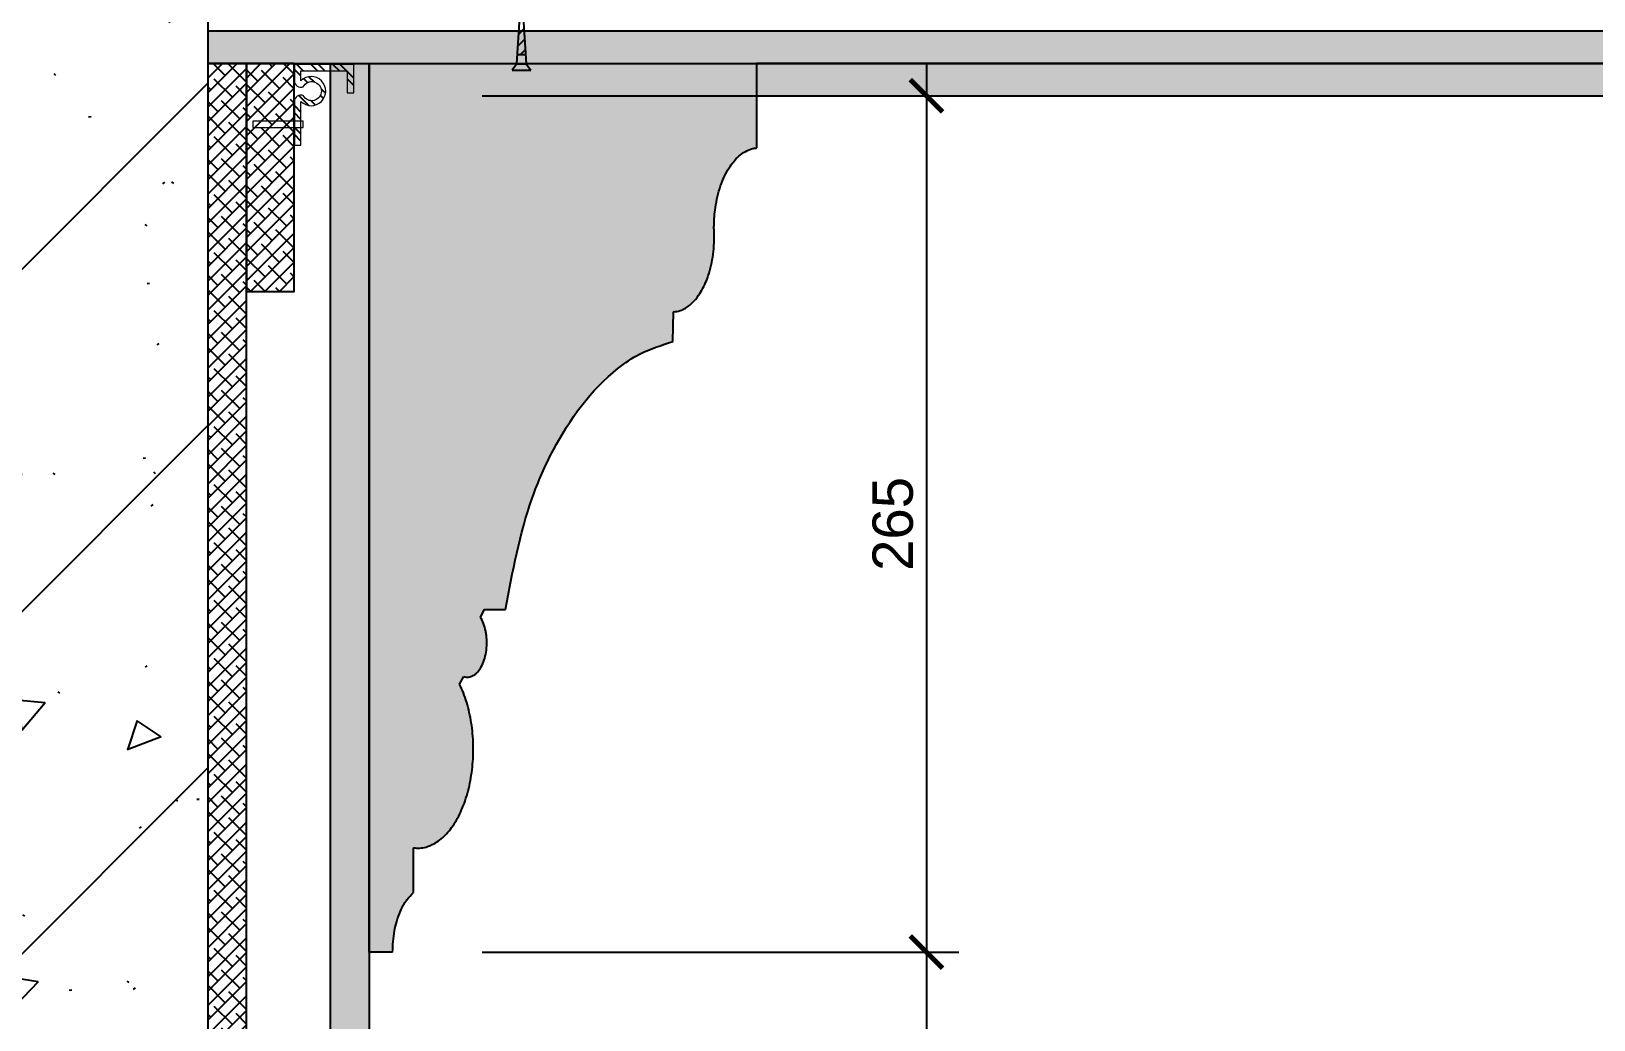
# Model space of a CAD drawing. Header units: millimetres. Extents: x -59920 to -20716, y 18887 to 47087.
# Drawn here: x -32517.9 to -32033.8, y 35277.1 to 35583.4 of the extents above; entities that cross this region are included whole.
import ezdxf

# ---------------------------------------------------------------- set-up
doc = ezdxf.new("R2010")
doc.units = ezdxf.units.MM
for name, color, linetype in [('DE-MT', 2, 'Continuous'), ('I-DETL-LW01', 1, 'Continuous'), ('I-DETL-LW02', 2, 'Continuous'), ('I-DETL-LW08', 8, 'Continuous'), ('I-DETL-LW251', 251, 'Continuous'), ('PE-尺寸标注', 44, 'Continuous'), ('WALL TYPE$0$HATCH', 8, 'Continuous'), ('WALL TYPE$0$I-SECT-LW03', 3, 'Continuous')]:
    doc.layers.add(name, color=color, linetype=linetype)
doc.styles.add('Arial', font='arial.ttf')
doc.dimstyles.new('WALL TYPE$0$Aec-Arch-M-5', dxfattribs={"dimscale": 5, "dimtxt": 2.5, "dimasz": 2, "dimexe": 2, "dimexo": 3, "dimgap": 0.8, "dimtad": 1, "dimdec": 0, "dimrnd": 1, "dimzin": 3, "dimdsep": 46, "dimtxsty": 'Arial', "dimblk": 'WALL TYPE$0$_ArchTick', "dimcen": 2.5, "dimdle": 2, "dimclrt": 256, "dimazin": 2, "dimtfac": 0.75, "dimtdec": 0, "dimtix": 1, "dimtmove": 2, "dimatfit": 2, "dimfxl": 5, "dimtolj": 1, "dimtzin": 0, "dimarcsym": 0})

# ---------------------------------------------------------------- blocks, each defined once
blk = doc.blocks.new('WALL TYPE$0$T4')
at = {"ltscale": 3}
h = blk.add_hatch(dxfattribs=at)
h.set_pattern_fill('ANSI31', color=256, scale=19.99987200081919, style=0)
h.set_pattern_definition([(45, (-55928.56468841998, -42382.02078535321), (-1.767755639330276, 1.767755639330276), [])])
h.paths.add_polyline_path([(0, 24.99984000102632), (-1.304339478314204, 4.999968000205626), (1.304339478314204, 4.999968000207441)])
for p, q in [((-1.499990400061276, 1.999987200080795), (0, 24.9998400010245)), ((0, 24.9998400010245), (1.499990400061504, 1.999987200080795)), ((-1.304339478315114, 4.999968000205626), (1.304339478300788, 4.999968000205626)), ((-1.499990400061276, 1.999987200080795), (-2.999980800122783, 0)), ((-1.499990400061276, 1.999987200080795), (1.499990400061504, 1.999987200080795)), ((1.499990400061504, 1.999987200080795), (2.999980800123011, 0))]:
    blk.add_line(p, q, dxfattribs=at)
blk.add_lwpolyline([(-2.999980800122783, 0), (2.999980800123011, 0)], dxfattribs=at)
blk = doc.blocks.new('*U22')
h = blk.add_hatch()
h.set_pattern_fill('0-钢筋混凝土001-DOM', color=250, scale=15, pattern_type=2)
h.set_pattern_definition([(45, (-100, -884.6381845826982), (-53.03300858899107, 53.03300858899107), []), (49.99999999999999, (-100, -884.6381845826982), (107.589027390113, -9.412820247389266), [11.25, -123.75]), (355, (-100, -884.6381845826982), (-20.81270004195, 112.8288200550018), [9, -99]), (100.4514, (-91.034248, -885.422585582698), (86.77640725710323, 103.415931309143), [9.5610285, -105.1713168]), (46.18420000000001, (-100, -854.6381845826982), (160.0861572938467, -24.82785214935271), [16.875, -185.625]), (96.6356, (-86.65948825, -856.707180632698), (140.1994058323055, 146.1176806350663), [14.3415432, -157.75695]), (351.1842, (-100, -854.6381845826982), (140.1992917700441, 146.1177901387987), [13.5, -148.5]), (21, (-85, -862.1381845826982), (89.53605781776925, -60.39283359980082), [11.25, -123.75]), (326.0000000000001, (-85, -862.1381845826982), (36.49729978823726, 108.772506757028), [9, -99]), (71.4514, (-77.53866504999999, -867.1709254826983), (126.0333942872235, 48.37957450649286), [9.5610285, -105.1713168]), (37.50000000000001, (-100, -884.6381845826982), (1.8239782975936, 49.93407807469672), [0.75, -97.8, 0.75, -100.5, 0.75, -99.375]), (7.499999999999999, (-100, -884.6381845826982), (39.46043061632229, 59.16175678235403), [0.75, -57.3, 0.75, -95.55, 0.75, -37.875]), (327.5, (-133.45, -884.6381845826982), (80.07336542586135, -3.383230760156963), [0.75, -37.5, 0.75, -117, 0.75, -155.25]), (317.5, (-148.45, -884.6381845826982), (87.47792540135794, 15.01574734984766), [0.75, -48.75, 0.75, -77.69999999999999, 0.75, -110.25])])
h.paths.add_polyline_path([(12030.38563113172, -7843.882921062148), (12330.38563113172, -7843.882921062148), (12330.38563113172, -9344.244736480206), (12030.38563113172, -9344.244736480206)])
blk.add_lwpolyline([(12030.38563113172, -7843.882921062148), (12330.38563113172, -7843.882921062148), (12330.38563113172, -9344.244736480206), (12030.38563113172, -9344.244736480206)], close=True)
blk = doc.blocks.new('海龙_1215173755')
at = {"layer": 'WALL TYPE$0$HATCH', "ltscale": 2}
h = blk.add_hatch(dxfattribs=at)
h.set_pattern_fill('ANSI32', color=256, scale=0.5)
h.set_pattern_definition([(45, (-39299.69784487303, -12402.66931678472), (-3.367596045400933, 3.367596045400933), []), (45, (-39297.45277987303, -12402.66931678472), (-3.367596045400933, 3.367596045400933), [])])
edge = h.paths.add_edge_path()
edge.add_line((2.291405648800719, -7.1853693941448), (2.291405648895307, 11.2586301537176))
edge.add_line((2.291405648895307, 11.2586301537176), (-2.766336400527507, 11.2586301537176))
edge.add_arc((-2.766336402286313, 9.258630153718839), 1.999999999998765, 89.99999994961394, 201.2138913290534)
edge.add_arc((-5.973488088030813, 5.890560184772322), 2.965716505140973, -243.08079552205038, 63.080795825394205, ccw=False)
edge.add_arc((-9.180639785015451, 9.258630153719412), 1.999999999998192, 338.7861084524729, 450.0000000000145)
edge.add_line((-9.180639785015956, 11.2586301537176), (-22.73189232477307, 11.2586301537176))
edge.add_line((-22.73189232477307, 11.2586301537176), (-22.73189232477307, 9.258630153717604))
edge.add_line((-22.73189232477307, 9.258630153717604), (-9.180639785015956, 9.258630153717604))
edge.add_arc((-5.973488092764455, 6.085253332828891), 4.511778188748358, 135.3032882784527, 404.6967117215473)
edge.add_line((-2.766336400512955, 9.258630153717604), (0.2914056488953065, 9.258630153717604))
edge.add_line((0.2914056488953065, 9.258630153717604), (0.2914056488007191, -3.505607322171272))
edge.add_line((0.2914056488007191, -3.505607322171272), (0.2914056488007191, -5.106938799261115))
edge.add_line((0.2914056488007191, -5.106938799261115), (-6.499315307970392, -5.10693879925384))
edge.add_line((-6.499315307970392, -5.10693879925384), (-6.499315307970392, -7.1853693941448))
edge.add_line((-6.499315307970392, -7.1853693941448), (2.291405648800719, -7.1853693941448))
at = {"color": 1, "linetype": 'Continuous', "lineweight": 15, "elevation": 7.839925138837386}
blk.add_lwpolyline([(-17.26337170643092, 24.12776406589728), (-17.26337170643092, 8.526522878431933), (-15.24067591447965, 8.526522878431933), (-15.24067591447965, 24.12776406589728)], close=True, dxfattribs=at)
at = {"color": 1, "linetype": 'Continuous', "lineweight": 15}
blk.add_lwpolyline([(2.291405648800719, -7.1853693941448), (2.291405648895307, 11.2586301537176), (-2.766336400527507, 11.2586301537176, 0.5273176530246371), (-4.630808598572912, 8.534928952069095, -4.178275816144416), (-7.31616759148892, 8.534928944960484, 0.5273176539620763), (-9.180639785015956, 11.2586301537176), (-22.73189232477307, 11.2586301537176), (-22.73189232477307, 9.258630153717604), (-9.180639785015956, 9.258630153717604, 2.396255539831327), (-2.766336400512955, 9.258630153717604), (0.2914056488953065, 9.258630153717604), (0.2914056488007191, -3.505607322171272), (0.2914056488007191, -5.106938799261115), (-6.499315307970392, -5.10693879925384), (-6.499315307970392, -7.1853693941448)], format="xyb", close=True, dxfattribs=at)
blk = doc.blocks.new('WALL TYPE$0$_ArchTick')
at = {"color": 0, "linetype": 'ByBlock', "const_width": 0.15}
blk.add_lwpolyline([(-0.5, -0.5), (0.5, 0.5)], dxfattribs=at)
blk = doc.blocks.new('*D99')
at = {"layer": 'DE-MT', "color": 0, "lineweight": -2, "transparency": 16777216}
for p, q in [((-32240.5688840024, 35308.06342534167), (-32240.5688840024, 35088.06342534166)), ((-32378.19002151104, 35298.06342534167), (-32230.5688840024, 35298.06342534167)), ((-32378.19000034612, 35098.06342534166), (-32230.5688840024, 35098.06342534166))]:
    blk.add_line(p, q, dxfattribs=at)
at = {"layer": 'Defpoints', "color": 0, "transparency": 16777216}
for p in [(-32393.19002151104, 35298.06342534167), (-32393.19000034612, 35098.06342534166), (-32240.5688840024, 35098.06342534166)]:
    blk.add_point(p, dxfattribs=at)
at = {"layer": 'DE-MT', "color": 0, "lineweight": -2, "transparency": 16777216, "xscale": 10, "yscale": 10, "zscale": 10}
for p, rotation in [((-32240.5688840024, 35298.06342534167), 90), ((-32240.5688840024, 35098.06342534166), 270)]:
    blk.add_blockref('WALL TYPE$0$_ArchTick', p, dxfattribs=dict(at, rotation=rotation))
at = {"layer": 'DE-MT', "transparency": 16777216, "insert": (-32250.9510463489, 35198.06342534166), "char_height": 12.5, "attachment_point": 5, "rotation": 90, "style": 'Arial'}
blk.add_mtext('\\A1;200', dxfattribs=at)
blk = doc.blocks.new('*D98')
at = {"layer": 'DE-MT', "color": 0, "lineweight": -2, "transparency": 16777216}
for p, q in [((-32240.56888400244, 35573.42524075935), (-32240.56888400244, 35288.06342534167)), ((-32378.19004959286, 35563.42524075935), (-32230.56888400244, 35563.42524075935)), ((-32378.19002151104, 35298.06342534167), (-32230.56888400244, 35298.06342534167))]:
    blk.add_line(p, q, dxfattribs=at)
at = {"layer": 'Defpoints', "color": 0, "transparency": 16777216}
for p in [(-32393.19004959286, 35563.42524075935), (-32393.19002151104, 35298.06342534167), (-32240.56888400244, 35298.06342534167)]:
    blk.add_point(p, dxfattribs=at)
at = {"layer": 'DE-MT', "color": 0, "lineweight": -2, "transparency": 16777216, "xscale": 10, "yscale": 10, "zscale": 10}
for p, rotation in [((-32240.56888400244, 35563.42524075935), 90), ((-32240.56888400244, 35298.06342534167), 270)]:
    blk.add_blockref('WALL TYPE$0$_ArchTick', p, dxfattribs=dict(at, rotation=rotation))
at = {"layer": 'DE-MT', "transparency": 16777216, "insert": (-32250.95104634895, 35430.74433305051), "char_height": 12.5, "attachment_point": 5, "rotation": 90, "style": 'Arial'}
blk.add_mtext('\\A1;265', dxfattribs=at)

msp = doc.modelspace()

# ---------------------------------------------------------------- hatches: boundary and pattern name
at = {"layer": 'I-DETL-LW251'}
h = msp.add_hatch(dxfattribs=at)
h.set_pattern_fill('AR-SAND', color=250, scale=0.05, angle=180, style=0)
h.set_pattern_definition([(217.5, (-19832.59319482467, 53624.11422566521), (0.08000156479920198, -2.447066186646712), [0, -1.9304, 0, -2.159, 0, -2.06375]), (187.5, (-19832.59319482467, 53624.11422566521), (-2.247616415690014, -3.584125502841771), [0, -1.0414, 0, -1.7399, 0, -0.6667500000000001]), (147.5, (-19831.03109482463, 53624.11422566521), (-3.95496185120729, -0.007185923392728327), [0, -0.635, 0, -2.286, 0, -2.9845]), (137.5, (-19831.03109482463, 53624.11422566521), (-3.817782262361486, -1.114646616286081), [0, -0.3175, 0, -1.4986, 0, -1.7145])])
h.paths.add_polyline_path([(-32463.19000034613, 35573.42524075934), (-31546.74370443905, 35573.42524075934), (-31546.74370443905, 35583.42524075934), (-32463.19000034613, 35583.42524075934)])
h = msp.add_hatch(dxfattribs=at)
h.set_pattern_fill('ANSI38', color=250)
h.set_pattern_definition([(45, (-66890.40005939314, 24746.29090926517), (-2.245064030267288, 2.245064030267288), []), (135, (-66890.40005939314, 24746.29090926517), (-6.735192090801864, 2.245064030267289), [7.9375, -4.7625])])
h.paths.add_polyline_path([(-32463.24863046358, 35078.06342534162), (-32451.24863046358, 35078.06342534162), (-32451.24863046358, 35573.42524075939), (-32463.24863046358, 35573.42524075939)])
h = msp.add_hatch(dxfattribs=at)
h.set_pattern_fill('ANSI38', color=250)
h.set_pattern_definition([(45, (-29899.61293027771, 36041.64075205257), (-2.245064030267288, 2.245064030267288), []), (135, (-29899.61293027771, 36041.64075205257), (-6.735192090801864, 2.245064030267289), [7.9375, -4.7625])])
h.paths.add_polyline_path([(-32451.24863046358, 35502.80035732656), (-32436.44863046356, 35502.80035732656), (-32436.44863051086, 35573.42524075939), (-32451.24863051088, 35573.42524075939)])
h = msp.add_hatch(dxfattribs=at)
h.set_pattern_fill('AR-SAND', color=250, scale=0.05, angle=180, style=0)
h.set_pattern_definition([(217.5, (-31268.64519295472, 35298.06342534156), (0.08000156479920198, -2.447066186646712), [0, -1.9304, 0, -2.159, 0, -2.06375]), (187.5, (-31268.64519295472, 35298.06342534156), (-2.247616415690014, -3.584125502841771), [0, -1.0414, 0, -1.7399, 0, -0.6667500000000001]), (147.5, (-31267.08309295471, 35298.06342534156), (-3.95496185120729, -0.007185923392728327), [0, -0.635, 0, -2.286, 0, -2.9845]), (137.5, (-31267.08309295471, 35298.06342534156), (-3.817782262361486, -1.114646616286081), [0, -0.3175, 0, -1.4986, 0, -1.7145])])
edge = h.paths.add_edge_path()
edge.add_spline(control_points=[(-32370.97908280217, 35404.20850551264), (-32368.82205278185, 35415.92937949521), (-32365.67876060429, 35433.0094067349), (-32354.38994437605, 35458.71086206975), (-32342.97949395495, 35474.47566495051), (-32328.75526807294, 35484.23886125426), (-32322.6683463259, 35486.15832969823), (-32319.11970799536, 35487.27736811822)], knot_values=[0, 0, 0, 0, 35.54875829096002, 51.80277177705155, 84.10024076071049, 92.03316544909005, 103.1237633069603, 103.1237633069603, 103.1237633069603, 103.1237633069603], degree=3, periodic=0)
edge.add_line((-32319.11970799536, 35487.27736811823), (-32318.90339940242, 35496.52466727811))
edge.add_spline(control_points=[(-32318.90339940242, 35496.52466727809), (-32318.56827231639, 35496.54552681222), (-32317.56435909698, 35496.60801403849), (-32315.52835161184, 35497.27621152208), (-32313.19831616615, 35499.01080896654), (-32310.70018892418, 35502.03259297415), (-32308.36225546669, 35506.53004958367), (-32307.03599403493, 35511.50615317907), (-32306.42061788062, 35516.06491104608), (-32306.36779105235, 35518.43543799958), (-32306.34114358985, 35519.63120405725)], knot_values=[0, 0, 0, 0, 1.005797687430684, 3.012987122065482, 6.320653469121037, 9.569337691499998, 14.71625807302886, 21.38916479929749, 24.91162020480796, 28.49705842349395, 28.49705842349395, 28.49705842349395, 28.49705842349395], degree=3, periodic=0)
edge.add_spline(control_points=[(-32306.34114359017, 35519.63120403989), (-32306.3579939435, 35520.23269832274), (-32306.39212562185, 35521.45107095806), (-32306.41719094719, 35524.49603324549), (-32306.12483114764, 35528.12319585797), (-32305.35413857931, 35532.20602398468), (-32304.41206392748, 35535.47681113212), (-32303.20952398007, 35538.46565558715), (-32301.56726162514, 35541.48378895994), (-32299.60211032417, 35544.00194432901), (-32297.33955662412, 35545.85070486135), (-32295.62768999758, 35546.71949138523), (-32294.23727010001, 35547.13762454085), (-32293.53724665107, 35547.22805630793), (-32293.19002059195, 35547.27291232831)], knot_values=[0, 0, 0, 0, 1.805164187364133, 3.656498009850719, 9.134387326404472, 12.68477952994655, 16.10763512385317, 19.32932076529856, 22.32905542473078, 26.39776309752668, 28.81586421227803, 31.04091169858955, 32.1065293818564, 33.15531896856501, 33.15531896856501, 33.15531896856501, 33.15531896856501], degree=3, periodic=0)
edge.add_line((-32293.19002059195, 35547.27291232831), (-32293.19002059195, 35563.42524075926))
edge.add_line((-32293.19002059195, 35563.42524075927), (-32293.19002059195, 35573.42524075935))
edge.add_line((-32293.19002059195, 35573.42524075934), (-32413.13137022869, 35573.42524075934))
edge.add_line((-32413.13137022872, 35573.42524075934), (-32413.13137022872, 35298.06342534157))
edge.add_line((-32413.13137022872, 35298.06342534158), (-32405.98347690536, 35298.06342534156))
edge.add_spline(control_points=[(-32405.98347690533, 35298.06342534165), (-32405.8842130696, 35300.27262433899), (-32405.74017883101, 35303.47822578689), (-32404.73022342505, 35307.71149292405), (-32403.55003722702, 35310.96256213379), (-32401.90786785292, 35314.1080189356), (-32400.23352425042, 35315.78778197241), (-32399.50056707094, 35316.52311155219)], knot_values=[0, 0, 0, 0, 6.613933581546652, 9.596978402919163, 13.01054134357893, 16.99368351428389, 20.09493139674192, 20.09493139674192, 20.09493139674192, 20.09493139674192], degree=3, periodic=0)
edge.add_line((-32399.50056707094, 35316.52311155219), (-32399.50056707094, 35330.36805168615))
edge.add_spline(control_points=[(-32399.50056707094, 35330.36805168615), (-32398.84849413941, 35330.31886369047), (-32397.54343691305, 35330.220418952), (-32394.88240786499, 35330.70097914212), (-32391.6015420238, 35332.33169325347), (-32388.84510729564, 35335.03886665532), (-32386.29190382129, 35338.5642920026), (-32384.56311795718, 35341.98836798778), (-32383.20087524009, 35345.74455689485), (-32382.34302506415, 35348.81251838329), (-32381.68177274449, 35352.03556617761), (-32381.22437929368, 35355.38580215686), (-32380.89966586675, 35359.9621469798), (-32381.01026503771, 35364.56082475086), (-32381.55462886288, 35369.06498611269), (-32382.16541672646, 35372.31393112941), (-32382.98123484515, 35375.42352432213), (-32383.97330494766, 35378.3750003829), (-32384.82262405354, 35380.22659233105), (-32385.23909251468, 35381.13453098921)], knot_values=[0, 0, 0, 0, 1.954924231882732, 3.912580744405369, 8.036047440547579, 12.7274626076271, 15.35457212881558, 21.08290213863103, 24.1500896343194, 27.3369119777311, 30.62970443786154, 34.01357940902173, 37.47296636157311, 44.38635765641935, 47.76859707631586, 51.07699157893681, 54.29500347734505, 57.40774181746036, 60.40267173698236, 60.40267173698236, 60.40267173698236, 60.40267173698236], degree=3, periodic=0)
edge.add_line((-32385.23909251465, 35381.13453098916), (-32383.94294994135, 35383.44069858316))
edge.add_spline(control_points=[(-32383.94294994138, 35383.44069858316), (-32383.69680484576, 35383.37265575983), (-32383.20634619941, 35383.23707641407), (-32382.44516719566, 35383.24703861379), (-32381.6994345834, 35383.40684681255), (-32380.97903944485, 35383.73138176321), (-32380.28427767698, 35384.21086134187), (-32379.37285728846, 35385.08402705792), (-32378.38742262844, 35386.54058424481), (-32377.51737485471, 35388.64408697047), (-32376.95425202113, 35391.05315092589), (-32376.73182739885, 35393.63645857143), (-32376.84169585266, 35395.82761370257), (-32377.1795858953, 35397.92100167532), (-32377.6793754301, 35399.85884909397), (-32378.40863200001, 35401.24040892), (-32378.75740308571, 35401.90114773314)], knot_values=[0, 0, 0, 0, 0.7628870215414296, 1.520097465167238, 2.255824035914504, 3.038393581717294, 3.873486097735138, 4.776803693966198, 6.811338533123523, 9.092137557098813, 11.57368654413593, 14.20370478141931, 16.84790469125643, 18.12869866112017, 20.56713988394709, 22.80233104889213, 22.80233104889213, 22.80233104889213, 22.80233104889213], degree=3, periodic=0)
edge.add_line((-32378.75740308568, 35401.90114773311), (-32377.46052809054, 35404.20850551256))
edge.add_line((-32377.46052809054, 35404.20850551256), (-32370.97908280217, 35404.20850551256))
h = msp.add_hatch(dxfattribs=at)
h.set_pattern_fill('AR-SAND', color=250, scale=0.05, angle=180, style=0)
h.set_pattern_definition([(217.5, (-19832.59319482467, 53614.11422566521), (0.08000156479920198, -2.447066186646712), [0, -1.9304, 0, -2.159, 0, -2.06375]), (187.5, (-19832.59319482467, 53614.11422566521), (-2.247616415690014, -3.584125502841771), [0, -1.0414, 0, -1.7399, 0, -0.6667500000000001]), (147.5, (-19831.03109482463, 53614.11422566521), (-3.95496185120729, -0.007185923392728327), [0, -0.635, 0, -2.286, 0, -2.9845]), (137.5, (-19831.03109482463, 53614.11422566521), (-3.817782262361486, -1.114646616286081), [0, -0.3175, 0, -1.4986, 0, -1.7145])])
h.paths.add_polyline_path([(-32293.19002059195, 35563.42524075934), (-31546.74370443905, 35563.42524075934), (-31546.74370443905, 35573.42524075934), (-32293.19002059195, 35573.42524075934)])
at = {"layer": 'PE-尺寸标注'}
h = msp.add_hatch(dxfattribs=at)
h.set_pattern_fill('木纹面1', color=250, scale=5, style=0, pattern_type=2)
h.set_pattern_definition([(63.43494882, (-66666.84895930359, 24593.48404980782), (19.9999999776412, -1.019972994953378e-09), [4.621368349999977, -17.73931139999991]), (40.60129465000001, (-66680.00599865359, 24610.77801605782), (19.99999998960277, 1.801355620223433e-08), [4.1580665, -88.037378]), (40.60129465000001, (-66670.00599865359, 24630.77801605782), (19.99999998960277, 1.801355620223433e-08), [4.1580665, -88.037378]), (40.60129465000001, (-66660.00599865359, 24650.77801605782), (19.99999995163994, -1.452601372520235e-08), [4.1580665, -88.037378]), (63.43494882, (-66676.99639530359, 24590.68917780782), (19.9999999776412, -1.019972994953378e-09), [4.237007799999977, -18.12367194999991]), (50.19442891000001, (-66675.1015478036, 24594.47887280782), (20.00000001048198, 7.906986176919872e-10), [2.240490499999988, -75.86200599999962]), (50.19442891000001, (-66665.1015478036, 24614.47887280782), (20.00000001048198, 7.906986176919872e-10), [2.240490499999988, -75.86200599999962]), (50.19442891000001, (-66655.1015478036, 24634.47887280782), (20.00000001048198, 7.906986176919872e-10), [2.240490499999988, -75.86200599999962]), (21.80140949, (-66673.66722075359, 24596.20006530782), (19.99999999207265, -2.658084197193489e-08), [2.86871215, -50.9829359]), (33.69006753, (-66671.0036883536, 24597.26547825782), (20.00000002516126, -1.246418634970325e-08), [2.521813, -33.53369975]), (63.43494880000001, (-66668.9054131036, 24598.66432840782), (19.9999999776412, -8.001289630854558e-09), [3.3552885, -19.0053909]), (45, (-66667.40488230358, 24601.66539000782), (19.99999996643937, 0), [2.7178182, -53.8507243]), (45, (-66657.40488230358, 24621.66539000782), (19.99999996643937, 0), [2.7178182, -53.8507243]), (21.80140949, (-66665.4830946536, 24603.58717765782), (19.99999999207265, -2.658084197193489e-08), [2.19237, -51.65927799999999]), (63.43494880000001, (-66683.47747575359, 24590.22701695782), (19.9999999776412, -8.001289630854558e-09), [7.1895999, -15.1710799]), (50.19442891000001, (-66680.2621889036, 24596.65759060782), (20.00000001048198, 7.906986176919872e-10), [4.573561999999977, -73.52893489999963]), (50.19442891000001, (-66670.2621889036, 24616.65759060782), (20.00000001048198, 7.906986176919872e-10), [4.573561999999977, -73.52893489999963]), (50.19442891000001, (-66660.2621889036, 24636.65759060782), (20.00000001048198, 7.906986176919872e-10), [4.573561999999977, -73.52893489999963]), (33.69006753, (-66677.3342659536, 24600.17109815782), (20.00000002516126, -1.246418634970325e-08), [2.2405595, -33.8149534]), (15.94539589999999, (-66675.4700079036, 24601.41393685782), (19.99999999510854, -1.449476086934354e-06), [3.5624845, -69.23861445]), (33.69006753, (-66672.04459380358, 24602.39262655782), (20.00000002516126, -1.246418634970325e-08), [4.0929665, -31.9625462]), (50.19442891000001, (-66668.63903980359, 24604.66299590782), (20.00000001048198, 7.906986176919872e-10), [5.197337999999977, -72.90515899999963]), (50.19442891000001, (-66658.63903980359, 24624.66299590782), (20.00000001048198, 7.906986176919872e-10), [5.197337999999977, -72.90515899999963]), (50.1944289, (-66648.63903980359, 24644.66299590782), (20.00000001048198, -2.699959145147091e-09), [5.197338, -72.905159]), (21.80140949, (-66665.3117799536, 24608.65570365782), (19.99999999207265, -2.658084197193489e-08), [5.7145015, -48.137147]), (50.19442891000001, (-66684.78222055359, 24597.61752730782), (20.00000001048198, 7.906986176919872e-10), [5.214066749999978, -72.88842999999962]), (50.19442891000001, (-66674.78222055359, 24617.61752730782), (20.00000001048198, 7.906986176919872e-10), [5.214066749999978, -72.88842999999962]), (50.19442891000001, (-66664.78222055359, 24637.61752730782), (20.00000001048198, 7.906986176919872e-10), [5.214066749999978, -72.88842999999962]), (33.69006753, (-66681.4442563536, 24601.62308430782), (20.00000002516126, -1.246418634970325e-08), [4.838075, -31.21743775]), (26.56505118, (-66677.41873465359, 24604.30676550782), (19.9999999776412, 1.019975215399427e-09), [7.98596, -81.456759]), (26.56505118, (-66667.41873465359, 24624.30676550782), (19.9999999776412, 1.019975215399427e-09), [7.98596, -81.456759]), (40.60129465000001, (-66670.2758535536, 24607.87821380782), (19.99999998960277, 1.801355620223433e-08), [4.319301400000001, -87.87614315]), (40.60129465000001, (-66660.2758535536, 24627.87821380782), (19.99999998960277, 1.801355620223433e-08), [4.319301400000001, -87.87614315]), (40.60129465000001, (-66650.2758555536, 24647.87821380782), (19.99999998960277, 1.801355620223433e-08), [4.319301400000001, -87.87614315]), (33.69006753, (-66683.44753105359, 24604.40140285782), (20.00000002516126, -1.246418634970325e-08), [2.73579165, -33.31972211]), (26.56505119999999, (-66681.17121480359, 24605.91894700782), (19.9999999776412, 8.001289630854558e-09), [7.1580762, -82.28464299999999]), (26.56505119999999, (-66671.17121480359, 24625.91894700782), (20.00000002236256, -8.144142804589194e-08), [7.1580762, -82.28464299999999]), (40.60129465000001, (-66674.76883680359, 24609.12013580782), (19.99999998960277, 1.801355620223433e-08), [1.700823, -90.49462155]), (40.60129465000001, (-66664.76883680359, 24629.12013580782), (19.99999998960277, 1.801355620223433e-08), [1.700823, -90.49462155]), (40.60129465000001, (-66654.76883705359, 24649.12013580782), (19.99999998960277, 1.801355620223433e-08), [1.700823, -90.49462155])])
h.paths.add_polyline_path([(-32425.19000034611, 35573.42521684998), (-32413.19000034611, 35573.42524075934), (-32413.19000034611, 35098.06342534165), (-32417.64248848893, 35098.06342534165), (-32417.64248848893, 35107.25621632829), (-32420.44520400991, 35107.25621632829), (-32420.44520400988, 35100.64533512911), (-32425.1900003459, 35100.64612847343)])

# ---------------------------------------------------------------- linework, layer by layer
at = {"layer": 'I-DETL-LW01', "elevation": -0.4748328055726594}
for points in [[(-32463.24863046358, 35078.06342534162), (-32451.24863046358, 35078.06342534162), (-32451.24863046358, 35573.42524075939), (-32463.24863046358, 35573.42524075939)], [(-32451.24863046358, 35502.80035732656), (-32436.44863046356, 35502.80035732656), (-32436.44863051086, 35573.42524075939), (-32451.24863051088, 35573.42524075939)]]:
    msp.add_lwpolyline(points, close=True, dxfattribs=at)
at = {"layer": 'I-DETL-LW02'}
for points in [[(-32463.19000034613, 35573.42524075934), (-31546.74370443905, 35573.42524075934), (-31546.74370443905, 35583.42524075934), (-32463.19000034613, 35583.42524075934)], [(-32425.19000034611, 35573.42521684998), (-32413.19000034611, 35573.42524075934), (-32413.19000034611, 35098.06342534165), (-32417.64248848893, 35098.06342534165), (-32417.64248848893, 35107.25621632829), (-32420.44520400991, 35107.25621632829), (-32420.44520400988, 35100.64533512911), (-32425.1900003459, 35100.64612847343)], [(-32293.19002059195, 35563.42524075934), (-31546.74370443905, 35563.42524075934), (-31546.74370443905, 35573.42524075934), (-32293.19002059195, 35573.42524075934)]]:
    msp.add_lwpolyline(points, close=True, dxfattribs=at)
for points in [[(-32405.98347720303, 35298.06342534165), (-32413.19000034611, 35298.06342534165), (-32413.19000034611, 35573.42524075934), (-32293.19002059195, 35573.42524075934), (-32293.19002059195, 35547.27291232831, -0.4174311976727485)], [(-32385.23909251468, 35381.13453098921), (-32383.94294994138, 35383.44069858316, -3.820270691278139)]]:
    msp.add_lwpolyline(points, format="xyb", dxfattribs=at)
for points in [[(-32319.11970799536, 35487.27736811822), (-32318.90339940242, 35496.52466727809)], [(-32378.75740308571, 35401.90114773315), (-32377.46052809054, 35404.20850551264), (-32370.97908280217, 35404.20850551264)], [(-32399.50056707094, 35316.52311155217), (-32399.50056707094, 35330.36805168615)]]:
    msp.add_lwpolyline(points, dxfattribs=at)
for points in [[(-32306.34114359017, 35519.63120403989), (-32306.38582132405, 35521.43581525658), (-32306.39338968339, 35523.28713360906), (-32305.9566221069, 35528.74758280748), (-32305.29109476562, 35532.23504006988), (-32304.33655121204, 35535.52210365627), (-32303.12361430496, 35538.50673804455), (-32301.67732524785, 35541.13478979257), (-32299.12605572611, 35544.30423863333), (-32297.23884870188, 35545.81607944799), (-32295.24910261555, 35546.81194431243), (-32294.22615340061, 35547.11046726054), (-32293.19002059195, 35547.27291232831)], [(-32318.90339940242, 35496.52466727809), (-32317.90173682742, 35496.61577750725), (-32315.98518652268, 35497.21213675797), (-32313.28010840775, 35499.11560965127), (-32311.17866798589, 35501.59308766936), (-32308.75300881523, 35506.13257739857), (-32306.94617036587, 35512.55620713536), (-32306.48840669167, 35516.04879135087), (-32306.34114358985, 35519.63120405725)], [(-32370.97908280217, 35404.20850551264), (-32362.71370197358, 35438.78302930962), (-32356.17463949794, 35453.66367500614), (-32336.10901230937, 35478.97171934544), (-32329.48884858174, 35483.3426147149), (-32319.11970799536, 35487.27736811822)], [(-32383.94294994138, 35383.44069858316), (-32383.19885629255, 35383.27240939921), (-32382.44164584894, 35383.27240939921), (-32381.72249096527, 35383.42768283615), (-32381.00667065545, 35383.74393649706), (-32380.31672925176, 35384.21442599727), (-32379.66077033768, 35384.8354739686), (-32378.49226636795, 35386.50098604735), (-32377.59968824626, 35388.59987825145), (-32377.02278395154, 35391.01343720242), (-32376.79182692114, 35393.63329498073), (-32376.92927809252, 35396.27391997089), (-32377.13171759088, 35397.53861418007), (-32377.78816480807, 35399.88703336076), (-32378.75740308571, 35401.90114773314)], [(-32399.50056707094, 35330.36805168615), (-32397.54670965634, 35330.30347649107), (-32395.61633682207, 35330.6291753424), (-32391.89729561488, 35332.4101049012), (-32388.48376842783, 35335.62836660795), (-32386.93542857649, 35337.75071157076), (-32384.30086009629, 35342.83724414457), (-32383.25032299085, 35345.71891222465), (-32382.3883094136, 35348.78693589488), (-32381.72346752777, 35352.0119114688), (-32381.26379768932, 35355.36442000123), (-32381.01770393812, 35358.81504254696), (-32381.18709057666, 35365.72635843921), (-32381.59456127827, 35369.08396340716), (-32382.20955151031, 35372.33469581685), (-32383.02571361666, 35375.44748877407), (-32384.03767650353, 35378.39113805509), (-32385.23909251468, 35381.13453098921)], [(-32405.98347690533, 35298.06342534165), (-32405.40026707368, 35304.65159532377), (-32404.71345767649, 35307.5544989147), (-32403.54748920444, 35310.76275848526), (-32401.59094622618, 35314.23224852361), (-32399.50056707094, 35316.52311155219)]]:
    msp.add_spline(points, degree=3, dxfattribs=at)

# ---------------------------------------------------------------- block references
at = {"rotation": 90.00000000000001}
msp.add_blockref('海龙_1215173755', (-32425.13127648397, 35570.84175961572), dxfattribs=at)
at = {"layer": 'I-DETL-LW08', "xscale": 0.9756117646029452, "yscale": 0.9756117646029452, "zscale": 0.9756117646029452}
msp.add_blockref('WALL TYPE$0$T4', (-32366.05080700977, 35571.35340747706), dxfattribs=at)
at = {"layer": 'WALL TYPE$0$I-SECT-LW03', "rotation": 180}
msp.add_blockref('*U22', (-20432.80436921438, 27144.18050427951), dxfattribs=at)

# ---------------------------------------------------------------- dimensions: what is measured, and where the dimension line sits
at = {"layer": 'DE-MT'}
for base, p1, p2, picture, middle in [((-32240.56888400244, 35298.06342534167), (-32393.19004959285, 35563.42524075934), (-32393.19002151103, 35298.06342534166), '*D98', (-32250.95104634895, 35430.74433305051)), ((-32240.5688840024, 35098.06342534166), (-32393.19002151103, 35298.06342534166), (-32393.19000034611, 35098.06342534165), '*D99', (-32250.9510463489, 35198.06342534166))]:
    dim = msp.add_linear_dim(base=base, p1=p1, p2=p2, angle=90, dimstyle='WALL TYPE$0$Aec-Arch-M-5', override={"dimzin": 8}, dxfattribs=at)
    dim.commit()
    dim.dimension.update_dxf_attribs({"geometry": picture, "text_midpoint": middle})

doc.saveas('drawing.dxf')
